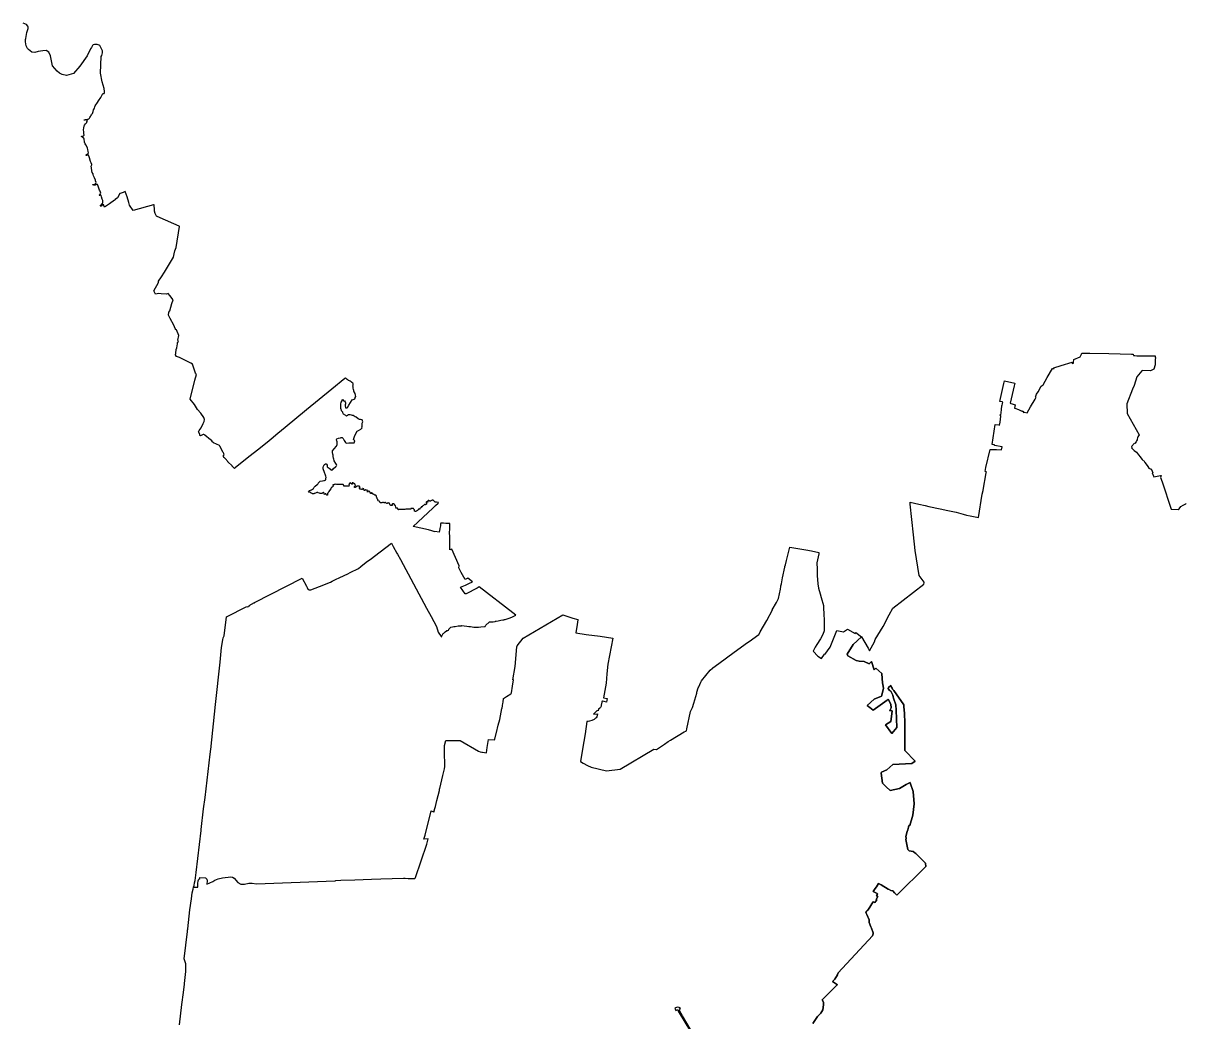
# Model space of a CAD drawing. Extents: x 896 to 2274771, y 652 to 548028.
# Drawn here: x 2223630 to 2235579, y 435759 to 446025 of the extents above; entities that cross this region are included whole.
import ezdxf

# ---------------------------------------------------------------- set-up
doc = ezdxf.new("R2010")
doc.units = 0
doc.header["$MEASUREMENT"] = 0
doc.layers.add('MUNICIPAL', color=14, linetype='CONTINUOUS')
doc.layers.add('Z', color=30, linetype='CONTINUOUS')

msp = doc.modelspace()

# ---------------------------------------------------------------- linework, layer by layer
at = {"layer": 'MUNICIPAL', "linetype": 'Continuous'}
for points in [[(2225236.26, 435726.45), (2225261.74, 435936.09), (2225276.68, 436058.87), (2225287.24, 436145.72), (2225287.74, 436153.66), (2225289.81, 436183.1), (2225301.57, 436276.33), (2225301.73, 436352.84), (2225301.73, 436353), (2225301.22, 436354.49), (2225283.53, 436406), (2225317.99, 436686.38), (2225320.05, 436703.09), (2225320.15, 436704.24), (2225320.89, 436712.24), (2225321.12, 436714.22), (2225343.59, 436908.34), (2225358.39, 437022.79), (2225367.2, 437086.07), (2225376.48, 437120.83), (2225381.34, 437142.88), (2225381.46, 437143.43), (2225385.36, 437161.08), (2225391.98, 437186.23), (2225397.63, 437211.14), (2225407.22, 437292.39), (2225458.35, 437725.53), (2225459.69, 437737.02), (2225484.56, 437947.7), (2225498.56, 438066.34), (2225550.89, 438509.83), (2225553.65, 438533.13), (2225554.6, 438541.51), (2225556.61, 438559.68), (2225607.4, 439019.36), (2225653.36, 439457), (2225667.49, 439607.45), (2225681.83, 439684.92), (2225685.9, 439707.36), (2225696.93, 439726.62), (2225719.64, 439923.23), (2225928.72, 440028.48), (2225938.81, 440024.25), (2225955.22, 440032.2), (2225950.82, 440039.62), (2226005.83, 440068.18), (2226006.94, 440066.1), (2226009.78, 440067.62), (2226008.65, 440069.62), (2226497.65, 440321.35), (2226540.37, 440237.05), (2226548.14, 440222.6), (2226556.31, 440206.15), (2226560.46, 440202.21), (2226564.48, 440200.21), (2226569.96, 440199.16), (2226576.42, 440199.23), (2226585.99, 440201.35), (2226674.25, 440234.99), (2226788.06, 440279.04), (2226804.04, 440287.39), (2226847.31, 440308.98), (2226877.76, 440322.03), (2226927.36, 440347.06), (2226967.9, 440365.34), (2226991.55, 440377.28), (2227074.72, 440420.84), (2227099.03, 440440.16), (2227155.14, 440482.57), (2227208.36, 440522.8), (2227238.89, 440545.87), (2227416.08, 440679.82), (2227433.77, 440646.96), (2227470.64, 440578.5), (2227476.87, 440566.95), (2227506.17, 440512.54), (2227776.51, 440010.58), (2227823.02, 439926.87), (2227878.22, 439822.79), (2227896.35, 439764.23), (2227925.33, 439718.42), (2227927.2, 439715.09), (2227932.16, 439720.52), (2227934.33, 439728.51), (2227937.36, 439732.92), (2227940.7, 439736.44), (2227943.96, 439743.13), (2227947.79, 439749.22), (2227953.57, 439755.47), (2227962.43, 439766.09), (2227966.78, 439768.34), (2227979.35, 439779.5), (2227982.41, 439781.21), (2227987.75, 439781.99), (2227992.82, 439782.5), (2228001.94, 439786.42), (2228003.82, 439791.51), (2228005.82, 439794.15), (2228008.34, 439798.49), (2228011.02, 439800.95), (2228015.29, 439806.34), (2228017.22, 439809.91), (2228020.2, 439812.36), (2228024.91, 439814.79), (2228043.77, 439819.11), (2228057.31, 439821.62), (2228068.2, 439822.96), (2228099.23, 439829.61), (2228103.8, 439830.25), (2228108.61, 439830.01), (2228114.72, 439828.25), (2228119.1, 439828.46), (2228129.48, 439830.85), (2228133.78, 439831.4), (2228138.52, 439831.51), (2228162.15, 439829.15), (2228191.01, 439825.22), (2228211.4, 439823.01), (2228217.01, 439823.1), (2228222.53, 439822.76), (2228227.74, 439822.01), (2228262.48, 439816.05), (2228284.9, 439814.77), (2228295.85, 439814.7), (2228309.73, 439816.86), (2228334.93, 439818.97), (2228371.41, 439821.67), (2228374.84, 439822.67), (2228377.76, 439824.47), (2228381.09, 439829.78), (2228385.81, 439835.32), (2228418.27, 439868.16), (2228421.63, 439870.56), (2228425.85, 439871.9), (2228430.42, 439872.01), (2228443.27, 439870.16), (2228452.99, 439869.59), (2228457.55, 439869.95), (2228461.33, 439870.52), (2228479.72, 439875.07), (2228484.99, 439876.22), (2228491.49, 439877.62), (2228512.92, 439881.08), (2228525.41, 439883.18), (2228540.27, 439886.65), (2228558.93, 439891.99), (2228569.44, 439892.1), (2228576.37, 439893.14), (2228584.99, 439894.95), (2228593.87, 439897.27), (2228616.07, 439904.32), (2228625.75, 439907.33), (2228652.28, 439918.16), (2228674.2, 439930.21), (2228691.7, 439940.92), (2228661.74, 439961.7), (2228315.82, 440228.98), (2228295.17, 440217.37), (2228183.82, 440157.94), (2228173.44, 440158.54), (2228123.95, 440225.74), (2228141.71, 440233.5), (2228174.65, 440248.35), (2228210.47, 440264.46), (2228247.25, 440282.05), (2228198.55, 440319.73), (2228172.63, 440307.35), (2228133, 440377.64), (2228106.46, 440424.73), (2228109.86, 440447.45), (2228035.77, 440618.85), (2228013.42, 440610.37), (2228013.42, 440611.87), (2228013.45, 440707.05), (2228013.48, 440758.47), (2228012.95, 440775.69), (2228011.9, 440788.2), (2228013.76, 440823), (2228014.95, 440881.66), (2227973.84, 440883.19), (2227972.12, 440883.27), (2227951.03, 440884.15), (2227921.22, 440884.6), (2227920.3, 440876.03), (2227919.98, 440872.63), (2227919.88, 440868.77), (2227919.23, 440864.79), (2227917.43, 440856.5), (2227912.99, 440830.61), (2227909.39, 440807.19), (2227908.45, 440804.3), (2227906.61, 440794.53), (2227906.09, 440792.59), (2227860.11, 440800.06), (2227859.96, 440797.73), (2227828.29, 440804.98), (2227828.5, 440807.4), (2227828.32, 440807.44), (2227795.13, 440815.15), (2227638.31, 440851.59), (2227839.62, 441039.99), (2227850.2, 441049.39), (2227868.9, 441066.01), (2227895.27, 441091.6), (2227900.01, 441096.2), (2227876.64, 441102.21), (2227863.93, 441102.26), (2227857.01, 441107.89), (2227847.87, 441117.69), (2227841.95, 441121.14), (2227834.11, 441120.09), (2227829.82, 441119.94), (2227829.11, 441119.52), (2227828.81, 441119.48), (2227826.62, 441118.05), (2227820.4, 441113.55), (2227815.67, 441112.37), (2227810.7, 441112.6), (2227806.43, 441113.47), (2227798.13, 441117.06), (2227795.7, 441117.75), (2227792.2, 441117.58), (2227790.09, 441116.39), (2227788.41, 441114.33), (2227788.18, 441111.01), (2227788.22, 441110.9), (2227788.18, 441110.33), (2227789.96, 441105.91), (2227789.98, 441104.52), (2227787.42, 441101.4), (2227785.12, 441101.27), (2227780.25, 441102.93), (2227778.23, 441103.33), (2227775.24, 441103), (2227772.76, 441101.28), (2227771.35, 441099.46), (2227771.09, 441097.04), (2227771.16, 441096.86), (2227771.11, 441096.36), (2227771.97, 441094.37), (2227774.96, 441090.93), (2227774.14, 441088.8), (2227777.34, 441084.39), (2227776.3, 441082.28), (2227773.85, 441079.59), (2227768.73, 441076.42), (2227763.98, 441075.08), (2227760.39, 441075.58), (2227758.21, 441076.57), (2227755.3, 441076.61), (2227753.28, 441075.82), (2227749.51, 441073.27), (2227743.55, 441067.84), (2227736.57, 441063.59), (2227733.75, 441060.99), (2227731.75, 441058.14), (2227730.04, 441053.74), (2227728, 441051.63), (2227726.46, 441051.1), (2227725.01, 441051.49), (2227723.12, 441053.44), (2227721.88, 441053.35), (2227721.15, 441052.28), (2227719.15, 441044.7), (2227717.4, 441042.36), (2227715.43, 441041.25), (2227711.36, 441040.58), (2227709.42, 441039.37), (2227708.16, 441036.97), (2227708.13, 441036.06), (2227708.04, 441031.49), (2227705.86, 441028.84), (2227703.57, 441027.87), (2227703.25, 441027.87), (2227691.91, 441027.68), (2227690.02, 441027.02), (2227689, 441025.53), (2227688.58, 441021.58), (2227686.62, 441018.24), (2227683.12, 441015.01), (2227675.52, 441010.33), (2227667.97, 441007.12), (2227663.76, 441006.27), (2227659.44, 441006.38), (2227654.27, 441008.08), (2227653.17, 441009), (2227650.99, 441010.83), (2227650.59, 441011.44), (2227650.73, 441021.69), (2227647.24, 441026.33), (2227646.49, 441028.01), (2227644.54, 441031.18), (2227642.84, 441033.53), (2227640.01, 441035.35), (2227639.63, 441035.58), (2227636.42, 441036.45), (2227634.83, 441036.88), (2227634.67, 441036.9), (2227630.6, 441037.32), (2227628.63, 441037.52), (2227622.38, 441037.39), (2227617.54, 441036.31), (2227614.96, 441034.71), (2227613.49, 441032.63), (2227613.19, 441031.95), (2227612.65, 441030.71), (2227611.36, 441027.75), (2227608.77, 441027.74), (2227603.65, 441029.35), (2227599.83, 441030.54), (2227594.77, 441030.35), (2227563.39, 441027.51), (2227552.89, 441026.49), (2227530.59, 441026.45), (2227530.21, 441026.44), (2227493.49, 441026.66), (2227490.2, 441026.52), (2227488.2, 441025.69), (2227485.84, 441023.49), (2227483.51, 441023.29), (2227482.32, 441023.72), (2227480.21, 441028.09), (2227479.8, 441034.6), (2227478.29, 441037.26), (2227477.66, 441037.77), (2227476.04, 441039.07), (2227461.5, 441038.96), (2227461.45, 441044.67), (2227457.99, 441049.68), (2227458.03, 441049.76), (2227458.37, 441051.45), (2227458.28, 441051.66), (2227458.38, 441052.13), (2227457.7, 441053.64), (2227458.82, 441058.86), (2227454.25, 441061.45), (2227456.92, 441064.31), (2227457.76, 441065.99), (2227457.56, 441066.24), (2227457.76, 441066.66), (2227456.64, 441068.06), (2227453.27, 441068.46), (2227447.01, 441069.96), (2227444.61, 441073.12), (2227444.63, 441077.61), (2227444.62, 441078.29), (2227443.58, 441080.58), (2227442.64, 441081.27), (2227441.13, 441082.4), (2227434.21, 441082.55), (2227428.35, 441084.17), (2227425.97, 441084.35), (2227424.78, 441083.22), (2227423.79, 441081.23), (2227422.99, 441076.65), (2227422.95, 441076.45), (2227421.7, 441069.27), (2227421.38, 441068.42), (2227420.81, 441066.93), (2227419.29, 441066.18), (2227417.15, 441066.39), (2227413.82, 441067.8), (2227413.21, 441067.98), (2227410.64, 441068.75), (2227405.02, 441068.44), (2227401.52, 441069.48), (2227401.09, 441069.93), (2227398.84, 441081.41), (2227397.13, 441082.16), (2227396.42, 441088.98), (2227395.48, 441089.99), (2227393.66, 441090.75), (2227385.77, 441092.08), (2227381.29, 441093.76), (2227378.28, 441095.32), (2227375.92, 441094.93), (2227370.95, 441089.08), (2227370.32, 441088.81), (2227368.91, 441088.22), (2227365.88, 441088.42), (2227361.49, 441089.64), (2227360.08, 441090.55), (2227357.79, 441093.79), (2227357.25, 441093.4), (2227353.6, 441097.82), (2227352.31, 441098.78), (2227352.27, 441098.79), (2227350.53, 441098.97), (2227348.25, 441097.32), (2227346.65, 441095.51), (2227344.59, 441094.75), (2227340.1, 441095.3), (2227331.59, 441097.35), (2227326.91, 441099.26), (2227323.54, 441101.19), (2227322.16, 441101.11), (2227321.44, 441101.07), (2227317.77, 441097.4), (2227314.26, 441094.88), (2227313.21, 441094.42), (2227310.9, 441093.41), (2227305.62, 441093.32), (2227301.08, 441094.81), (2227299.63, 441096.06), (2227296.67, 441102.2), (2227295.09, 441102.84), (2227293.3, 441107.33), (2227290.81, 441109.73), (2227287.86, 441111.33), (2227275.51, 441115.38), (2227274.75, 441115.91), (2227278.09, 441121.34), (2227274.61, 441124.57), (2227274.72, 441124.66), (2227275.41, 441125.8), (2227275.35, 441126.39), (2227275.4, 441126.48), (2227275.23, 441128.28), (2227270.76, 441132.46), (2227268.5, 441134.59), (2227268.02, 441142.23), (2227263.59, 441148.78), (2227263.66, 441150.33), (2227263.63, 441150.4), (2227263.66, 441151), (2227263.16, 441152.37), (2227263.15, 441152.38), (2227261.59, 441153.39), (2227261.74, 441164.96), (2227258.99, 441165.66), (2227258.88, 441168.25), (2227257.34, 441171.1), (2227255.19, 441172.19), (2227254.12, 441172.73), (2227245.02, 441173.14), (2227241.15, 441174.81), (2227237.26, 441178.76), (2227234.91, 441180.65), (2227232.68, 441181.45), (2227229.02, 441182.07), (2227226.86, 441182.82), (2227224.06, 441186.9), (2227222.5, 441187.96), (2227219.76, 441188.15), (2227219.29, 441187.83), (2227219.69, 441190.09), (2227214.3, 441188.38), (2227217.43, 441193.87), (2227217.31, 441194.34), (2227217.43, 441194.54), (2227216.89, 441196.54), (2227216.88, 441196.56), (2227215.96, 441197.28), (2227215.05, 441198), (2227213.47, 441197.91), (2227211.96, 441197.82), (2227209.5, 441196.23), (2227204.64, 441191.6), (2227202.68, 441190.92), (2227200.51, 441191.75), (2227199.4, 441193.48), (2227199.37, 441195.62), (2227199.35, 441196.95), (2227198.09, 441198.78), (2227196.65, 441199.38), (2227195.68, 441199.76), (2227194.4, 441199.89), (2227193.5, 441203.67), (2227190.41, 441204.05), (2227191.04, 441209.89), (2227190.97, 441209.96), (2227191.03, 441210.57), (2227189.83, 441211.73), (2227184.87, 441211.85), (2227177.44, 441214.19), (2227173.97, 441214.23), (2227172.42, 441213.21), (2227171.54, 441211.08), (2227169.85, 441205.59), (2227169.29, 441205.13), (2227167.24, 441211.59), (2227167.34, 441219.13), (2227162.66, 441219.21), (2227164.55, 441222.01), (2227164.81, 441223.67), (2227164.72, 441223.74), (2227164.81, 441224.35), (2227162.08, 441226.4), (2227157.37, 441223.99), (2227155.01, 441224.64), (2227149.91, 441227.28), (2227148.39, 441226.96), (2227146.12, 441221.77), (2227143.62, 441220.99), (2227133.35, 441222.61), (2227134.5, 441229.04), (2227129.82, 441230.99), (2227128.55, 441231.88), (2227130.14, 441235.25), (2227129.99, 441235.6), (2227130.14, 441235.92), (2227129.53, 441237.27), (2227127.68, 441237.87), (2227123.27, 441238.93), (2227121.59, 441240), (2227119.71, 441242.6), (2227118.81, 441242.42), (2227118.8, 441242.4), (2227118.84, 441241.75), (2227118.81, 441241.74), (2227119.16, 441236.49), (2227118.35, 441233.63), (2227116.95, 441232.17), (2227114.47, 441231.4), (2227111.43, 441231.73), (2227104.45, 441235.44), (2227100.42, 441235.93), (2227095.09, 441235.63), (2227090.97, 441234.95), (2227091.28, 441237.2), (2227086.86, 441242.33), (2227086.84, 441242.45), (2227086.98, 441242.49), (2227086.61, 441244.2), (2227085.75, 441245.62), (2227085.3, 441246.36), (2227084.65, 441246.89), (2227092.51, 441257.93), (2227087.34, 441260.99), (2227087.85, 441261.55), (2227087.77, 441262.15), (2227087.84, 441262.23), (2227087.5, 441264.9), (2227084.33, 441266.72), (2227079.79, 441266.84), (2227079.66, 441266.84), (2227073.28, 441264.04), (2227066.91, 441266.58), (2227059.86, 441265.23), (2227052.75, 441259.97), (2227047.91, 441256.39), (2227040.76, 441253.21), (2227034.68, 441252.79), (2227034.13, 441260.65), (2227045.57, 441269.92), (2227038.28, 441287.95), (2227033.78, 441289.15), (2227032.45, 441291.12), (2227028.84, 441294.75), (2227019.06, 441300.65), (2227014.74, 441301.73), (2227014.34, 441301.42), (2227012.48, 441299.95), (2227011.86, 441297.35), (2227011.94, 441296.99), (2227011.86, 441296.67), (2227012.81, 441292.55), (2227014.75, 441288.53), (2227013.57, 441285.99), (2227010.74, 441284.81), (2227006.78, 441285.44), (2227002.7, 441288.68), (2227002.41, 441289.1), (2226999.74, 441294.16), (2226999.4, 441293.86), (2226997.87, 441297.09), (2226995.47, 441299.69), (2226993.33, 441300.02), (2226984.21, 441291.63), (2226981.1, 441287.98), (2226980.04, 441284.08), (2226976.7, 441280.14), (2226976.44, 441276.43), (2226976.43, 441276.41), (2226977.14, 441274.2), (2226978.75, 441269.09), (2226977.21, 441265.83), (2226973.79, 441266.11), (2226968.17, 441267.33), (2226965.19, 441267.3), (2226948.86, 441264.24), (2226926.73, 441264.14), (2226925.53, 441264.36), (2226926.9, 441272.56), (2226921.87, 441274.32), (2226922.19, 441275.26), (2226922.15, 441278.06), (2226920.24, 441280.12), (2226919.21, 441281.23), (2226918.23, 441281.59), (2226913.83, 441283.23), (2226899, 441282.9), (2226898.73, 441282.91), (2226889, 441283.43), (2226877.59, 441284.23), (2226868.14, 441283.26), (2226864.61, 441283.24), (2226853.3, 441283.94), (2226843.8, 441284.63), (2226834.04, 441283.98), (2226827.15, 441282.63), (2226822.12, 441280.84), (2226816.19, 441280.4), (2226813.4, 441278.99), (2226811.65, 441276.1), (2226814.21, 441267.33), (2226814.01, 441265.44), (2226813.07, 441263.7), (2226812.7, 441263.01), (2226811.54, 441261.49), (2226810.02, 441259.5), (2226806.34, 441256.78), (2226803.05, 441255.02), (2226802.18, 441254.56), (2226801.58, 441254.21), (2226799.9, 441253.27), (2226798.22, 441251.12), (2226797.79, 441250.57), (2226796.53, 441248.32), (2226792.54, 441239.87), (2226779.37, 441221.46), (2226772.69, 441212.38), (2226767.59, 441202.73), (2226764.73, 441199.45), (2226763.14, 441197.62), (2226762.48, 441196.87), (2226762.37, 441196.71), (2226762.3, 441196.62), (2226760.77, 441194.48), (2226759.05, 441190.9), (2226757.83, 441186.83), (2226757.27, 441177.03), (2226756.83, 441176.02), (2226756.31, 441174.79), (2226754.45, 441173.3), (2226752.88, 441172.96), (2226752.5, 441172.87), (2226752.38, 441172.84), (2226751.87, 441172.96), (2226748.91, 441173.68), (2226746.39, 441175.4), (2226744.27, 441179.38), (2226744.09, 441179.36), (2226742.41, 441184.73), (2226741.12, 441186.99), (2226739.62, 441188.13), (2226737.17, 441188.16), (2226734.73, 441186.88), (2226731.76, 441184.14), (2226727.92, 441181.54), (2226725.96, 441181.91), (2226724.68, 441182.73), (2226725.23, 441188.94), (2226720.99, 441195.19), (2226719.48, 441194.15), (2226719.14, 441198.79), (2226719.04, 441199.27), (2226718.63, 441201.18), (2226717.91, 441201.7), (2226717.28, 441202.15), (2226715.45, 441201.7), (2226710.41, 441198.1), (2226707.07, 441195.7), (2226704.48, 441194.11), (2226699.19, 441190.86), (2226694.89, 441189.98), (2226681.81, 441191.18), (2226675.23, 441192.7), (2226660.27, 441197.83), (2226656.85, 441199), (2226656.19, 441199.12), (2226654.91, 441199.37), (2226651.44, 441200.04), (2226646.39, 441199.78), (2226633.36, 441195.2), (2226624.13, 441190.56), (2226621.37, 441189.16), (2226619.33, 441188.13), (2226615.34, 441186.83), (2226611.44, 441185.56), (2226606.12, 441186.18), (2226602.12, 441187.88), (2226598.46, 441189.78), (2226590.11, 441195.33), (2226587.19, 441197.02), (2226585.07, 441198.25), (2226575.34, 441202.6), (2226570.85, 441204.61), (2226565.42, 441205.53), (2226562.58, 441208.18), (2226563.41, 441208.58), (2226567.28, 441214.81), (2226571.57, 441221.11), (2226582.26, 441223.99), (2226592.74, 441227.64), (2226611.94, 441242.66), (2226621.96, 441253.69), (2226631.86, 441266.89), (2226652.61, 441282.15), (2226653.75, 441283.52), (2226654.98, 441283.83), (2226656.61, 441286.97), (2226661.57, 441292.97), (2226669.01, 441306.03), (2226670.73, 441308.27), (2226680.53, 441318.68), (2226705.99, 441319.81), (2226720.99, 441322.6), (2226722.53, 441323.34), (2226724.16, 441323.4), (2226725.61, 441324.83), (2226739.07, 441331.33), (2226741.06, 441344.78), (2226741.29, 441345.21), (2226741.54, 441348.02), (2226742.38, 441353.76), (2226742.1, 441354.5), (2226742.2, 441355.73), (2226739.34, 441369.42), (2226723.44, 441416.43), (2226715.21, 441432.11), (2226712.46, 441443.83), (2226712.78, 441456.05), (2226716.74, 441470.96), (2226723.82, 441486.49), (2226724.97, 441488.48), (2226737.65, 441496.7), (2226743.48, 441493.91), (2226746.97, 441492.69), (2226753.1, 441482.22), (2226754.29, 441470.07), (2226755.37, 441464.19), (2226765.25, 441455.81), (2226784.83, 441442.3), (2226785.5, 441441.56), (2226801.81, 441430.84), (2226806.05, 441434.67), (2226808.56, 441434.95), (2226815.58, 441443.16), (2226816.45, 441444.07), (2226842.28, 441467.41), (2226843.73, 441468.46), (2226850.26, 441474.61), (2226852.3, 441480.96), (2226849.77, 441488.23), (2226843.75, 441498.92), (2226826.66, 441525.46), (2226821.54, 441545.32), (2226820.32, 441550.53), (2226817.2, 441574.03), (2226814.36, 441582.69), (2226812.49, 441595.53), (2226809.57, 441610.65), (2226807.98, 441627.01), (2226808.11, 441627.92), (2226825.77, 441647.77), (2226851.62, 441677.37), (2226857.83, 441693.77), (2226855.44, 441702.09), (2226855.93, 441704.39), (2226855.49, 441719.78), (2226853.18, 441731.55), (2226849.21, 441739.32), (2226849.46, 441745.8), (2226851.91, 441752.29), (2226871.47, 441759.5), (2226889.48, 441763.74), (2226896.91, 441765.65), (2226908.5, 441764.38), (2226916.98, 441756.66), (2226929.09, 441735.44), (2226941.26, 441716.06), (2226946.39, 441711.96), (2226948.56, 441707.46), (2226977.05, 441711.55), (2227032.43, 441712.26), (2227033.88, 441721.45), (2227035.58, 441722.56), (2227037.28, 441730.16), (2227030.73, 441737.87), (2227025.76, 441746.2), (2227026.86, 441756.67), (2227035.38, 441774.96), (2227041.9, 441793.6), (2227062.5, 441830.21), (2227076.09, 441839), (2227101.7, 441850.63), (2227112.38, 441865.46), (2227111.49, 441873.55), (2227114.32, 441880.99), (2227112.91, 441898.49), (2227113.36, 441904.02), (2227115.35, 441911.98), (2227121.37, 441927.28), (2227117.99, 441936.87), (2227112.55, 441946.29), (2227095.73, 441951.56), (2227086.4, 441952.6), (2227072.8, 441958.85), (2227053.45, 441974.66), (2227042.67, 441979.43), (2227031.05, 441983.83), (2227020.6, 441990.98), (2227015.62, 441992.9), (2227003.22, 441995.69), (2226992.11, 441999.25), (2226977.68, 442000.5), (2226969.79, 441999.13), (2226962.45, 441991.72), (2226954.09, 441986.41), (2226944.79, 441990.62), (2226921.71, 442005.92), (2226915.02, 442018.72), (2226914.45, 442024.69), (2226902.14, 442040.87), (2226900.39, 442047.01), (2226897.15, 442052.44), (2226893.71, 442064.7), (2226893.39, 442081.4), (2226894.63, 442091.43), (2226893.83, 442107.18), (2226894.27, 442108.32), (2226897.53, 442127.75), (2226909.71, 442142.56), (2226909.88, 442154.55), (2226920.06, 442156.93), (2226922.47, 442154.85), (2226922.48, 442154.83), (2226922.48, 442154.16), (2226922.56, 442152.13), (2226919.95, 442150.86), (2226919.94, 442150.19), (2226920.04, 442147.81), (2226920.07, 442147.13), (2226925.18, 442146.18), (2226924.69, 442143.85), (2226932.71, 442141.42), (2226937.73, 442133.2), (2226940.96, 442122.52), (2226941.01, 442110.65), (2226940.53, 442102.93), (2226939.99, 442100.91), (2226939.99, 442100.22), (2226940.24, 442098.36), (2226939.69, 442089.09), (2226942.78, 442080.18), (2226943.43, 442075.51), (2226943.12, 442070.16), (2226950.04, 442070.68), (2226951.11, 442070.02), (2226957.27, 442069.6), (2226958.84, 442071.35), (2226959.6, 442071.42), (2226961.55, 442074.41), (2226962.2, 442075.15), (2226962.3, 442075.57), (2226977.95, 442099.64), (2227011.6, 442151.6), (2227032.65, 442158.8), (2227037.2, 442163.22), (2227040.43, 442174.26), (2227042.84, 442177.01), (2227047.09, 442188.91), (2227045.52, 442199.45), (2227040.29, 442216.99), (2227031.62, 442234.54), (2227029.51, 442238.81), (2227027.4, 442247.57), (2227023.1, 442259.92), (2227022.24, 442273.07), (2227019.71, 442280.04), (2227019.87, 442288.13), (2227018.96, 442292.03), (2227018.97, 442292.12), (2227019.41, 442296.29), (2227021.7, 442304.26), (2227021.59, 442310.47), (2227021.91, 442316.26), (2227017.2, 442326.17), (2227007.8, 442332.59), (2227003.96, 442336.11), (2227000.31, 442339.06), (2226989.73, 442345.09), (2226982.76, 442347.73), (2226973.63, 442350.95), (2226968.79, 442354.64), (2226960.11, 442361.24), (2226940.84, 442378.81), (2226934.73, 442373.45), (2226801.71, 442263.73), (2226541.68, 442049.68), (2226322.05, 441868.88), (2226246.5, 441806.67), (2226177.02, 441749.49), (2226136, 441715.09), (2226038.82, 441636.17), (2225964.18, 441578.12), (2225879.24, 441512.09), (2225807.09, 441453.04), (2225800.99, 441448.05), (2225794.47, 441454.82), (2225777.49, 441472.73), (2225777.94, 441473.19), (2225733.97, 441517.28), (2225734.59, 441517.87), (2225723.5, 441529.25), (2225723.98, 441529.74), (2225718.02, 441536.12), (2225694.15, 441561.41), (2225683.77, 441572.41), (2225689.14, 441577.5), (2225686.74, 441580), (2225692.1, 441583.91), (2225695.74, 441587.42), (2225693.03, 441594.48), (2225692.88, 441595.1), (2225691.08, 441599.52), (2225690.93, 441600.14), (2225688.28, 441607.16), (2225687.14, 441608.56), (2225687.87, 441609.04), (2225686.55, 441611.7), (2225652.36, 441678.04), (2225648.35, 441683.09), (2225587.31, 441710.55), (2225569.26, 441725.12), (2225571.65, 441730.69), (2225571.24, 441730.98), (2225555.18, 441742.38), (2225496.73, 441788.52), (2225492.64, 441794.81), (2225487.43, 441796.8), (2225478.66, 441796.46), (2225450.75, 441783.64), (2225449.89, 441785.23), (2225446.86, 441786.68), (2225443.87, 441792.8), (2225444.23, 441798.62), (2225431.19, 441823.77), (2225439.23, 441838.02), (2225458.09, 441864.04), (2225478.06, 441908.82), (2225488.06, 441931.23), (2225491.94, 441950.37), (2225485.85, 441973.06), (2225456.09, 442016.5), (2225422.39, 442054.18), (2225388.92, 442103.87), (2225345.13, 442159.7), (2225393.76, 442354.42), (2225409.36, 442414.77), (2225401.69, 442427.11), (2225387.85, 442467.49), (2225369.16, 442519.54), (2225351.07, 442528.9), (2225235.47, 442588.32), (2225203.84, 442600.18), (2225194.89, 442617.3), (2225197.29, 442631.47), (2225200.25, 442670.43), (2225208.93, 442689.31), (2225214.97, 442727.62), (2225217.03, 442740.6), (2225225.8, 442751.47), (2225219.39, 442765.37), (2225230.72, 442815.81), (2225206.54, 442871.36), (2225199.59, 442875.26), (2225190.56, 442887.4), (2225177.82, 442919.98), (2225138.99, 442988.14), (2225123.28, 443022.97), (2225126.94, 443054.93), (2225136.76, 443068.98), (2225158.55, 443142.86), (2225171.37, 443182.69), (2225138.22, 443226.98), (2225118.06, 443244.87), (2225101.43, 443241.11), (2225047.66, 443243.67), (2225023.06, 443244.83), (2224990.99, 443239.3), (2224971.25, 443273.18), (2225019.72, 443360.09), (2225021.29, 443372.07), (2225050.16, 443417.02), (2225081.85, 443466.41), (2225174.07, 443620.71), (2225181.94, 443652.79), (2225187.86, 443686.34), (2225201.29, 443718.1), (2225236.15, 443935.62), (2225232.12, 443937.41), (2225038.85, 444023.28), (2224998.89, 444041.04), (2224985.98, 444069.54), (2224979.52, 444091.46), (2224978.29, 444105.37), (2224975.8, 444159.2), (2224967.76, 444156.32), (2224759.9, 444098.3), (2224722.02, 444153.6), (2224715.09, 444181.95), (2224698.55, 444240.56), (2224677.7, 444293.5), (2224656.36, 444286.15), (2224624.66, 444275.23), (2224622.41, 444274.29), (2224599.55, 444230.16), (2224575.98, 444214.21), (2224574.59, 444210.84), (2224567.73, 444205.54), (2224515.16, 444169.14), (2224465.13, 444134.44), (2224462.8, 444139.28), (2224459.68, 444152.38), (2224456.92, 444157.3), (2224451.44, 444159.43), (2224442.89, 444156.24), (2224437.26, 444147.82), (2224430.13, 444144.16), (2224420.98, 444145.77), (2224444.37, 444172.96), (2224448.25, 444181.34), (2224448.99, 444192.15), (2224446.9, 444202.47), (2224440.66, 444216.4), (2224433.65, 444239.48), (2224431.88, 444252.75), (2224428.69, 444258.26), (2224423.16, 444259.1), (2224413.94, 444254.71), (2224409.45, 444255.22), (2224412.8, 444258.79), (2224424.67, 444270.51), (2224426.55, 444276.51), (2224419.67, 444297.73), (2224413.69, 444309.7), (2224406.17, 444328.4), (2224396.03, 444361.11), (2224392.51, 444365.37), (2224386.07, 444365.91), (2224370.39, 444360.26), (2224355.38, 444358.97), (2224344.48, 444363.34), (2224345.44, 444367.09), (2224362.87, 444368.65), (2224370.13, 444373.65), (2224375.45, 444378.48), (2224378.88, 444387.62), (2224373.12, 444404.7), (2224371.6, 444413.21), (2224362.46, 444435.16), (2224352.11, 444454.49), (2224350.21, 444468.21), (2224347.94, 444476.42), (2224339.45, 444491.29), (2224336.24, 444506.64), (2224332.65, 444538.85), (2224329.74, 444555.63), (2224330.14, 444563.28), (2224333.66, 444567.6), (2224334.04, 444572.71), (2224328.57, 444589.19), (2224322.64, 444602.71), (2224310.93, 444641.93), (2224306.1, 444650.89), (2224301.57, 444668.15), (2224296.96, 444670.78), (2224289.6, 444669.54), (2224278.91, 444665.13), (2224275.3, 444666.49), (2224275.18, 444669.78), (2224277.2, 444672.72), (2224291.87, 444681.69), (2224297.78, 444686.35), (2224299.36, 444691.89), (2224298.08, 444707.23), (2224292.95, 444728.45), (2224291.86, 444741.08), (2224286.47, 444751.03), (2224273.85, 444775.01), (2224267.03, 444785.15), (2224261.4, 444800.5), (2224258.73, 444812.29), (2224256.99, 444826.9), (2224255.61, 444834.63), (2224251.53, 444843.25), (2224246.96, 444848.08), (2224228.22, 444859.77), (2224229.93, 444863.65), (2224239.67, 444863.36), (2224245.69, 444864.09), (2224250.48, 444866.28), (2224253.31, 444869.69), (2224254.85, 444875.46), (2224254.56, 444892.09), (2224252.02, 444908.84), (2224250.45, 444929.53), (2224251.8, 444949.59), (2224256.52, 444967.96), (2224260.62, 444975.41), (2224270, 444989.01), (2224280.49, 445001.22), (2224283.2, 445005.43), (2224284.29, 445012.02), (2224285.08, 445014.29), (2224290.1, 445019.92), (2224290.45, 445023.02), (2224287.08, 445026.64), (2224281.88, 445029.58), (2224277.88, 445030.63), (2224272.72, 445030.4), (2224257.51, 445027.73), (2224254.87, 445028.91), (2224257.55, 445030.76), (2224265.38, 445032.1), (2224271.12, 445035.35), (2224275.99, 445036.65), (2224288.9, 445037.9), (2224297.96, 445039.67), (2224304.39, 445043.3), (2224311, 445049.05), (2224316, 445054.67), (2224322.4, 445066.95), (2224325.39, 445073.51), (2224332.43, 445083.11), (2224335.67, 445088.88), (2224340.25, 445095.78), (2224347.18, 445115.78), (2224352.96, 445136.26), (2224357.72, 445144.5), (2224360.8, 445151.92), (2224365.02, 445164.53), (2224369.96, 445176.35), (2224394.61, 445208.86), (2224403.32, 445226.65), (2224426.79, 445260.12), (2224436.58, 445283.65), (2224447.09, 445301.21), (2224460.46, 445302.13), (2224464.87, 445308.56), (2224464.57, 445321.82), (2224460.62, 445354.29), (2224442.94, 445422.81), (2224423.27, 445512.29), (2224432.65, 445684.27), (2224437.37, 445694.02), (2224446.01, 445720.38), (2224446.31, 445740.92), (2224417.7, 445796.33), (2224408.9, 445800.82), (2224388.41, 445804.96), (2224362.5, 445807.14), (2224350.05, 445803.63), (2224342.18, 445795.7), (2224332.76, 445777.09), (2224321.71, 445762.36), (2224286.34, 445688.15), (2224212.23, 445583.62), (2224146.25, 445507.56), (2224074.45, 445486.59), (2224028.51, 445496.75), (2224002.5, 445510.71), (2223979.59, 445530.65), (2223930.96, 445588.29), (2223911.52, 445689.14), (2223894.34, 445726.09), (2223864.88, 445745.48), (2223830.05, 445742.82), (2223785.02, 445734.62), (2223750.06, 445723.1), (2223717.2, 445726.1), (2223684.08, 445754.41), (2223673.16, 445764.7), (2223661.52, 445791.76), (2223653.9, 445833), (2223653.92, 445857.06), (2223657.22, 445866.83), (2223668.23, 445928.05), (2223679.62, 445972.19), (2223679.95, 445988.61), (2223678.02, 445995.56), (2223662.74, 446011.3), (2223647.76, 446019.26), (2223629.89, 446024.82)], [(2231746.11, 435741.85), (2231766.68, 435771.32), (2231795.18, 435812.2), (2231798.91, 435816.21), (2231827, 435846.27), (2231850.18, 435880.83), (2231855.28, 435933.63), (2231855.66, 435959.7), (2231840.24, 435983.44), (2231842.26, 435985.6), (2231932.66, 436074.84), (2231939.28, 436081.38), (2231966.82, 436108.56), (2231997.04, 436138.39), (2231998.12, 436139.58), (2231990.92, 436144.62), (2231949.81, 436173.13), (2231970.5, 436198.46), (2232000.5, 436242.5), (2231997.95, 436244.49), (2232005.13, 436260.86), (2232360.64, 436641.11), (2232366.58, 436664.67), (2232365.8, 436673.49), (2232348.58, 436720.72), (2232343.35, 436734.24), (2232326.22, 436778.53), (2232325.3, 436808.21), (2232300.62, 436860.57), (2232290.69, 436882.98), (2232296.04, 436892.27), (2232300.16, 436898.29), (2232306.36, 436908.21), (2232310.27, 436905.77), (2232311.39, 436907.71), (2232332.56, 436937.88), (2232353.14, 436970.69), (2232367.31, 436992.8), (2232382.65, 436984.04), (2232404.12, 437013.87), (2232396.8, 437017.78), (2232414.34, 437046.37), (2232402.09, 437053.65), (2232411.49, 437069.48), (2232413.32, 437072.56), (2232405.78, 437077.04), (2232367.12, 437100.02), (2232386.63, 437128.72), (2232398.87, 437146.72), (2232422.53, 437181.53), (2232449.22, 437165.95), (2232521.46, 437123.76), (2232525.02, 437121.68), (2232549.22, 437107.53), (2232569.1, 437106.34), (2232584.82, 437083.58), (2232609.62, 437060.91), (2232908.72, 437355.03), (2232904.31, 437388.91), (2232887.9, 437405.6), (2232880.84, 437412.78), (2232853.25, 437440.45), (2232825.71, 437468.07), (2232808.75, 437485.84), (2232806.22, 437487.96), (2232794.86, 437497.41), (2232778.95, 437510.64), (2232735.92, 437516.29), (2232723.59, 437530.43), (2232702.07, 437632.2), (2232703.86, 437644.33), (2232704.69, 437649.9), (2232703.6, 437660.26), (2232710.1, 437690.69), (2232715.05, 437713.89), (2232720.95, 437733.33), (2232729.25, 437760.67), (2232733.88, 437775.95), (2232744.2, 437777.24), (2232775.08, 437883.97), (2232787.11, 437998.19), (2232778.14, 438125.29), (2232744.9, 438217.27), (2232744.86, 438217.52), (2232706.81, 438196.86), (2232637.75, 438157.3), (2232539.78, 438138.4), (2232501.36, 438174.47), (2232461.99, 438211.52), (2232448.11, 438316.08), (2232452.39, 438324.55), (2232507.34, 438349.78), (2232567.74, 438405.66), (2232764.08, 438414.78), (2232796.48, 438438.22), (2232690.18, 438549.11), (2232690.37, 438820.12), (2232686.79, 438943.34), (2232686.04, 438954.08), (2232685.75, 438958.3), (2232682.65, 439002.41), (2232681.76, 439016.33), (2232578.04, 439164.91), (2232573.28, 439172.7), (2232565.73, 439177.39), (2232559.77, 439188.15), (2232555.36, 439198.89), (2232552.39, 439205.04), (2232548, 439217.29), (2232524.79, 439194.75), (2232521.59, 439184.12), (2232535.05, 439165.62), (2232547.16, 439159.34), (2232567.5, 439116.24), (2232571.91, 439101.38), (2232576.56, 439085.6), (2232600.77, 439018.1), (2232602.94, 438963.96), (2232610.1, 438785.33), (2232559.01, 438721.69), (2232492.36, 438810.34), (2232548.11, 438845.52), (2232560.26, 438950.77), (2232558.63, 438960.09), (2232538.52, 438955.64), (2232539.95, 438965.98), (2232551.82, 438987.04), (2232547.15, 439025.97), (2232520.99, 439074.5), (2232510.75, 439066.82), (2232367.33, 438962.67), (2232331.77, 438990.67), (2232321.93, 438997.5), (2232305.7, 439011.7), (2232378.07, 439075.02), (2232453.52, 439105.87), (2232470.87, 439184.69), (2232465.08, 439228.91), (2232463.77, 439240.33), (2232455.2, 439340.65), (2232393.44, 439394.91), (2232376.99, 439379.03), (2232350.32, 439463.02), (2232325.85, 439437.93), (2232272.35, 439463.19), (2232222.62, 439464.75), (2232190.46, 439474.09), (2232105.91, 439522.13), (2232099.93, 439539.48), (2232160.25, 439638.94), (2232247.28, 439715.33), (2232313.23, 439600.85), (2232328.94, 439572.69), (2232378.96, 439664.16), (2232385.2, 439689.61), (2232467.57, 439822.36), (2232529.73, 439943.95), (2232568.77, 440011.02), (2232569.19, 440011.97), (2232888.34, 440258.04), (2232889.99, 440273.12), (2232889.08, 440280.13), (2232840.07, 440346.25), (2232798.78, 440605.22), (2232781.26, 440764.11), (2232747.17, 441081.66), (2232745.07, 441101.13), (2232835.15, 441080.62), (2232901.75, 441065.46), (2232939.08, 441056.95), (2233055.77, 441032.04), (2233134.09, 441016.37), (2233219.28, 440998.67), (2233289.53, 440978.96), (2233325.68, 440968.59), (2233361.86, 440960.5), (2233448.18, 440942.78), (2233486.96, 441182.16), (2233495.78, 441221.66), (2233511.23, 441306.99), (2233514.48, 441320.77), (2233528.59, 441406.69), (2233529.83, 441414.66), (2233516.9, 441416.67), (2233525.65, 441456.28), (2233567.82, 441643.54), (2233634.2, 441640.96), (2233685.72, 441638.74), (2233690.45, 441671.49), (2233611.79, 441682.34), (2233612.85, 441691.25), (2233590.63, 441695.17), (2233621.27, 441900.29), (2233658.8, 441894.53), (2233666.31, 441892.63), (2233670.12, 441923.61), (2233673.7, 441953.74), (2233677.06, 441983.74), (2233676.19, 441991.64), (2233669.73, 441993.94), (2233670.19, 441998.01), (2233677.21, 441995.53), (2233683.69, 442051.04), (2233689.58, 442096.47), (2233692.99, 442095.93), (2233695.12, 442113.93), (2233697.6, 442130.61), (2233691.52, 442131.52), (2233668.9, 442134.9), (2233710.68, 442320.25), (2233716.82, 442347.47), (2233821.68, 442323.83), (2233815.54, 442296.61), (2233775.51, 442118.97), (2233777.8, 442118.18), (2233781.75, 442116.82), (2233795.93, 442111.97), (2233826.31, 442101.55), (2233818.46, 442069.03), (2233822.61, 442067.42), (2233859.35, 442055.26), (2233873.55, 442048.15), (2233896.26, 442036.81), (2233900.57, 442030.25), (2233899.6, 442038.4), (2233900.88, 442040.53), (2233912.54, 442033), (2233911.06, 442030.23), (2233908.3, 442025.08), (2233914.12, 442021.78), (2233915.87, 442022.31), (2233917.67, 442024.82), (2233949.55, 442021.19), (2233983.7, 442080.08), (2234032.9, 442159.74), (2234042.73, 442180.81), (2234033.46, 442185.01), (2234037.05, 442192.21), (2234046.24, 442210.63), (2234062.66, 442235.82), (2234092.26, 442294.27), (2234112.89, 442307.4), (2234155.24, 442381.19), (2234209.11, 442475.06), (2234226.94, 442476.3), (2234224.7, 442482.22), (2234297.71, 442504.99), (2234411.7, 442541.65), (2234413.09, 442527.21), (2234426.08, 442531.39), (2234426.02, 442540.51), (2234427.3, 442568.83), (2234494.5, 442595.14), (2234506.74, 442621.88), (2234512.37, 442634.18), (2234591.77, 442633.12), (2234788.97, 442628.16), (2235022.78, 442622.24), (2235039.68, 442621.81), (2235043.64, 442609.1), (2235055.47, 442607.32), (2235077.32, 442607.01), (2235123.32, 442606.34), (2235163.31, 442605.77), (2235212.32, 442605.07), (2235225.3, 442604.88), (2235264.28, 442604.32), (2235265.76, 442596.62), (2235266.96, 442585), (2235266.23, 442569.45), (2235263.92, 442519.93), (2235263.53, 442511.88), (2235249.69, 442467.4), (2235217.7, 442452.44), (2235132.7, 442456.16), (2235128.42, 442450.88), (2235076.43, 442389.86), (2235049.03, 442301.62), (2235032.89, 442264.32), (2234973.88, 442111.95), (2234977.47, 442014.02), (2235099.01, 441792.55), (2235085.89, 441771.34), (2235082.94, 441763.54), (2235079.88, 441748.6), (2235079.06, 441740.76), (2235072.52, 441731.58), (2235070.98, 441721.04), (2235055.58, 441704.34), (2235052.04, 441707.83), (2235020.76, 441672.41), (2235023.82, 441668.11), (2235024.27, 441665.8), (2235025.88, 441664.47), (2235023.18, 441661.36), (2235048.21, 441633.71), (2235071.88, 441614.98), (2235093.33, 441588.08), (2235095.84, 441584.93), (2235097.05, 441583.42), (2235106.6, 441571.45), (2235131.09, 441540.97), (2235134.77, 441536.33), (2235143.92, 441524.74), (2235149.5, 441527.87), (2235159.8, 441510.23), (2235181.5, 441477.25), (2235188.19, 441468.54), (2235199.56, 441450.54), (2235214.65, 441443.66), (2235224.56, 441443.12), (2235227.3, 441437.57), (2235241.43, 441402.33), (2235233.62, 441401.06), (2235251.93, 441360.47), (2235285.11, 441367.89), (2235321.2, 441375.98), (2235321.17, 441375.84), (2235325.87, 441376.89), (2235320.2, 441354.18), (2235335.16, 441311.48), (2235430.48, 441028.56), (2235501.63, 441024.6), (2235512.9, 441031.27), (2235527.85, 441055.86), (2235553.32, 441069.92), (2235553.36, 441069.85), (2235578.55, 441083.76), (2235584.8, 441087.34)], [(2225236.26, 435726.45), (2225261.74, 435936.09), (2225276.68, 436058.87), (2225287.24, 436145.72), (2225287.74, 436153.66), (2225289.81, 436183.1), (2225301.57, 436276.33), (2225301.73, 436352.84), (2225301.73, 436353), (2225301.22, 436354.49), (2225283.53, 436406), (2225317.99, 436686.38), (2225320.05, 436703.09), (2225320.15, 436704.24), (2225320.89, 436712.24), (2225321.12, 436714.22), (2225343.59, 436908.34), (2225358.39, 437022.79), (2225367.2, 437086.07), (2225376.48, 437120.83), (2225381.34, 437142.88), (2225381.7, 437142.88), (2225384.96, 437143.25), (2225424.12, 437144.35), (2225424.11, 437147.71), (2225424.09, 437155.93), (2225424.07, 437164.35), (2225425.07, 437182.11), (2225428.86, 437209.48), (2225433.52, 437223.72), (2225444.57, 437231.96), (2225445.64, 437241.11), (2225505, 437237.48), (2225518.48, 437226.45), (2225521.97, 437209.38), (2225518.84, 437173.81), (2225579.02, 437200.66), (2225599.05, 437214.64), (2225615.63, 437222.27), (2225633.22, 437229.47), (2225678.4, 437239.26), (2225763.64, 437248.59), (2225781.95, 437246.28), (2225799.53, 437236.73), (2225836.06, 437191.44), (2225865.22, 437174.82), (2225904.42, 437175.21), (2225949.08, 437183.76), (2225981.97, 437185.33), (2226028.58, 437178.66), (2226832.15, 437207.29), (2226838, 437207.5), (2226838.53, 437212.86), (2226895.82, 437214.56), (2227036.85, 437219.54), (2227208.72, 437225.22), (2227306.8, 437228.44), (2227420.87, 437232.13), (2227540.09, 437235.84), (2227554, 437236.09), (2227555.59, 437235.84), (2227586.11, 437230.82), (2227587.88, 437232.38), (2227604.84, 437232.08), (2227606.18, 437230.8), (2227654.82, 437231.33), (2227657.68, 437235.55), (2227662.67, 437242.92), (2227779.53, 437585.92), (2227792.32, 437639.78), (2227749.25, 437637.9), (2227759.71, 437678.26), (2227818.96, 437913.84), (2227822.13, 437926.43), (2227845.95, 437917.62), (2227851.62, 437915.52), (2227860.15, 437950.99), (2227866.05, 437972.87), (2227880.89, 438034.27), (2227908.29, 438136.52), (2227909.89, 438154.09), (2227910.72, 438157.58), (2227942.32, 438290.15), (2227958.91, 438359.76), (2227964.9, 438384.87), (2227960.42, 438541.2), (2227959.74, 438565.11), (2227958.72, 438600.7), (2227973.36, 438652.06), (2227989.9, 438651.92), (2228067.72, 438651.26), (2228119.82, 438650.82), (2228309.52, 438540.92), (2228325.36, 438534.49), (2228343.85, 438530.17), (2228351.02, 438529.37), (2228390.06, 438524.99), (2228398.9, 438580.28), (2228411.57, 438659.63), (2228473.64, 438657.05), (2228476.08, 438665.11), (2228500.88, 438762.36), (2228504.6, 438776.96), (2228512.49, 438807.9), (2228527.45, 438866.59), (2228550.84, 438978.68), (2228551.1, 438979.56), (2228556.14, 439011.19), (2228559.27, 439030.41), (2228561.76, 439045.69), (2228567.72, 439082.15), (2228597.06, 439102.86), (2228614.45, 439115.13), (2228625.06, 439121.57), (2228640.72, 439131.11), (2228644.6, 439133.46), (2228648.3, 439139.77), (2228648.6, 439140.22), (2228658.57, 439209.06), (2228667.86, 439273), (2228664.04, 439273.75), (2228687.56, 439412.99), (2228705.2, 439614.31), (2228705.95, 439622.86), (2228770.14, 439702.62), (2229175.86, 439943.19), (2229280.63, 439909.92), (2229330.96, 439893.93), (2229330.72, 439890.94), (2229322.61, 439842.62), (2229308.54, 439758.8), (2229415.63, 439739.64), (2229561.61, 439723.81), (2229691.41, 439703.57), (2229639.9, 439434), (2229627.25, 439334.66), (2229620.66, 439241.29), (2229595.63, 439089.91), (2229631.4, 439082.85), (2229628.45, 439066.67), (2229624.66, 439045.92), (2229601.75, 439050.39), (2229584.39, 439053.81), (2229579.81, 439054.71), (2229577.54, 439043.7), (2229571.19, 439012.88), (2229569.04, 439002.32), (2229568.16, 438998.02), (2229567.17, 438996.21), (2229566.66, 438995.29), (2229561.86, 438990.35), (2229556.64, 438984.97), (2229544.49, 438972.48), (2229542.43, 438970.36), (2229538.24, 438957.28), (2229529.49, 438958.74), (2229491.86, 438921.48), (2229532.93, 438923.8), (2229525.25, 438894.65), (2229517.29, 438884.34), (2229513.08, 438878.89), (2229498.18, 438867.82), (2229473.25, 438856.42), (2229451.83, 438849.87), (2229437.69, 438846.67), (2229423.89, 438845.39), (2229406.96, 438719.93), (2229393.13, 438641.06), (2229379.48, 438563.25), (2229358.89, 438436.04), (2229386.17, 438417.11), (2229429.47, 438394), (2229467.19, 438377.93), (2229626.86, 438340.13), (2229765.71, 438356.44), (2230110.64, 438562.14), (2230138.42, 438558.54), (2230222.07, 438613.84), (2230260.64, 438639.34), (2230283.91, 438654.71), (2230423.56, 438738.43), (2230439.49, 438747.98), (2230446.09, 438751.93), (2230450.49, 438772.16), (2230488.75, 438948.08), (2230508.7, 438990.67), (2230521.65, 439034.58), (2230552.36, 439138.66), (2230555.12, 439147.5), (2230568.65, 439190.73), (2230573.72, 439201.74), (2230595.97, 439250.11), (2230601.81, 439262.8), (2230690, 439372.59), (2230713.96, 439395.34), (2230716.51, 439397.2), (2230779.04, 439442.8), (2230938.44, 439560.04), (2231075.88, 439659.23), (2231090.44, 439669.68), (2231189.58, 439740.82), (2231193.33, 439743.5), (2231206.26, 439766.65), (2231272.32, 439884.98), (2231331.91, 439992.72), (2231329.33, 439995.6), (2231371.09, 440068.27), (2231388.48, 440102.68), (2231392.42, 440112.34), (2231412.48, 440207.51), (2231417.58, 440234.74), (2231418.57, 440240), (2231422.53, 440261.16), (2231435, 440323.99), (2231457.83, 440433.73), (2231459.59, 440440.12), (2231464.35, 440457.31), (2231476.34, 440500.21), (2231507.91, 440638.98), (2231673.89, 440612.38), (2231733.28, 440600.09), (2231807.2, 440584.79), (2231806.04, 440570.16), (2231788.44, 440477.62), (2231788.43, 440477.58), (2231788.93, 440411.46), (2231789.43, 440347.43), (2231796.53, 440261.14), (2231805.02, 440218.22), (2231821.83, 440159.74), (2231833.38, 440120.78), (2231855.01, 440038.99), (2231856.18, 440014.53), (2231859.35, 439948.31), (2231859.7, 439942.32), (2231861.28, 439894.8), (2231861.99, 439873.25), (2231862.2, 439779.01), (2231848.81, 439739.12), (2231825.07, 439696.78), (2231788.36, 439637.7), (2231771.48, 439609.18), (2231749.21, 439568.59), (2231798.04, 439517.6), (2231834.34, 439493.29), (2231867.58, 439538.3), (2231870.83, 439535.05), (2231925.7, 439609.19), (2231932.3, 439626.46), (2231973.09, 439731.8), (2231992.51, 439782.23), (2232062.76, 439767.75), (2232101.9, 439794.27), (2232181.16, 439752.05), (2232187.98, 439760.6), (2232247.28, 439715.33), (2232160.25, 439638.94), (2232099.93, 439539.48), (2232105.91, 439522.13), (2232190.46, 439474.09), (2232222.62, 439464.75), (2232272.35, 439463.19), (2232325.85, 439437.93), (2232350.32, 439463.02), (2232376.99, 439379.03), (2232393.44, 439394.91), (2232455.2, 439340.65), (2232463.77, 439240.33), (2232465.08, 439228.91), (2232470.87, 439184.69), (2232453.52, 439105.87), (2232378.07, 439075.02), (2232305.7, 439011.7), (2232321.93, 438997.5), (2232331.77, 438990.67), (2232367.33, 438962.67), (2232510.75, 439066.82), (2232520.99, 439074.5), (2232547.15, 439025.97), (2232551.82, 438987.04), (2232539.95, 438965.98), (2232538.52, 438955.64), (2232558.63, 438960.09), (2232560.26, 438950.77), (2232548.11, 438845.52), (2232492.36, 438810.34), (2232559.01, 438721.69), (2232610.1, 438785.33), (2232602.94, 438963.96), (2232600.77, 439018.1), (2232576.56, 439085.6), (2232571.91, 439101.38), (2232567.5, 439116.24), (2232547.16, 439159.34), (2232535.05, 439165.62), (2232521.59, 439184.12), (2232524.79, 439194.75), (2232548, 439217.29), (2232552.39, 439205.04), (2232555.36, 439198.89), (2232559.77, 439188.15), (2232565.73, 439177.39), (2232573.28, 439172.7), (2232578.04, 439164.91), (2232681.76, 439016.33), (2232682.65, 439002.41), (2232685.75, 438958.3), (2232686.04, 438954.08), (2232686.79, 438943.34), (2232690.37, 438820.12), (2232690.18, 438549.11), (2232796.48, 438438.22), (2232764.08, 438414.78), (2232567.74, 438405.66), (2232507.34, 438349.78), (2232452.39, 438324.55), (2232448.11, 438316.08), (2232461.99, 438211.52), (2232501.36, 438174.47), (2232539.78, 438138.4), (2232637.75, 438157.3), (2232706.81, 438196.86), (2232744.86, 438217.52), (2232744.9, 438217.27), (2232778.14, 438125.29), (2232787.11, 437998.19), (2232775.08, 437883.97), (2232744.2, 437777.24), (2232733.88, 437775.95), (2232729.25, 437760.67), (2232720.95, 437733.33), (2232715.05, 437713.89), (2232710.1, 437690.69), (2232703.6, 437660.26), (2232704.69, 437649.9), (2232703.86, 437644.33), (2232702.07, 437632.2), (2232723.59, 437530.43), (2232735.92, 437516.29), (2232778.95, 437510.64), (2232794.86, 437497.41), (2232806.22, 437487.96), (2232808.75, 437485.84), (2232825.71, 437468.07), (2232853.25, 437440.45), (2232880.84, 437412.78), (2232887.9, 437405.6), (2232904.31, 437388.91), (2232908.72, 437355.03), (2232609.62, 437060.91), (2232584.82, 437083.58), (2232569.1, 437106.34), (2232549.22, 437107.53), (2232525.02, 437121.68), (2232521.46, 437123.76), (2232449.22, 437165.95), (2232422.53, 437181.53), (2232398.87, 437146.72), (2232386.63, 437128.72), (2232367.12, 437100.02), (2232405.78, 437077.04), (2232413.32, 437072.56), (2232411.49, 437069.48), (2232402.09, 437053.65), (2232414.34, 437046.37), (2232396.8, 437017.78), (2232404.12, 437013.87), (2232382.65, 436984.04), (2232367.31, 436992.8), (2232353.14, 436970.69), (2232332.56, 436937.88), (2232311.39, 436907.71), (2232310.27, 436905.77), (2232306.36, 436908.21), (2232300.16, 436898.29), (2232296.04, 436892.27), (2232290.69, 436882.98), (2232300.62, 436860.57), (2232325.3, 436808.21), (2232326.22, 436778.53), (2232343.35, 436734.24), (2232348.58, 436720.72), (2232365.8, 436673.49), (2232366.58, 436664.67), (2232360.64, 436641.11), (2232005.13, 436260.86), (2231997.95, 436244.49), (2232000.5, 436242.5), (2231970.5, 436198.46), (2231949.81, 436173.13), (2231990.92, 436144.62), (2231998.12, 436139.58), (2231997.04, 436138.39), (2231966.82, 436108.56), (2231939.28, 436081.38), (2231932.66, 436074.84), (2231842.26, 435985.6), (2231840.24, 435983.44), (2231855.66, 435959.7), (2231855.28, 435933.63), (2231850.18, 435880.83), (2231827, 435846.27), (2231798.91, 435816.21), (2231795.18, 435812.2), (2231766.68, 435771.32), (2231746.11, 435741.85)]]:
    msp.add_lwpolyline(points, dxfattribs=at)
at = {"layer": 'Z', "linetype": 'Continuous'}
msp.add_lwpolyline([(2230597.86, 435496.1), (2230406.41, 435818.77), (2230374.58, 435875.04), (2230381.94, 435879.37), (2230373.83, 435893.01), (2230384.89, 435899.05), (2230371.48, 435904.5), (2230351.84, 435909.84), (2230326.47, 435897.9), (2230339.36, 435874.26), (2230356.93, 435883.83), (2230360.75, 435875.04), (2230359.22, 435874.21), (2230372.2, 435852.15), (2230594.24, 435483.5)], dxfattribs=at)

doc.saveas('drawing.dxf')
